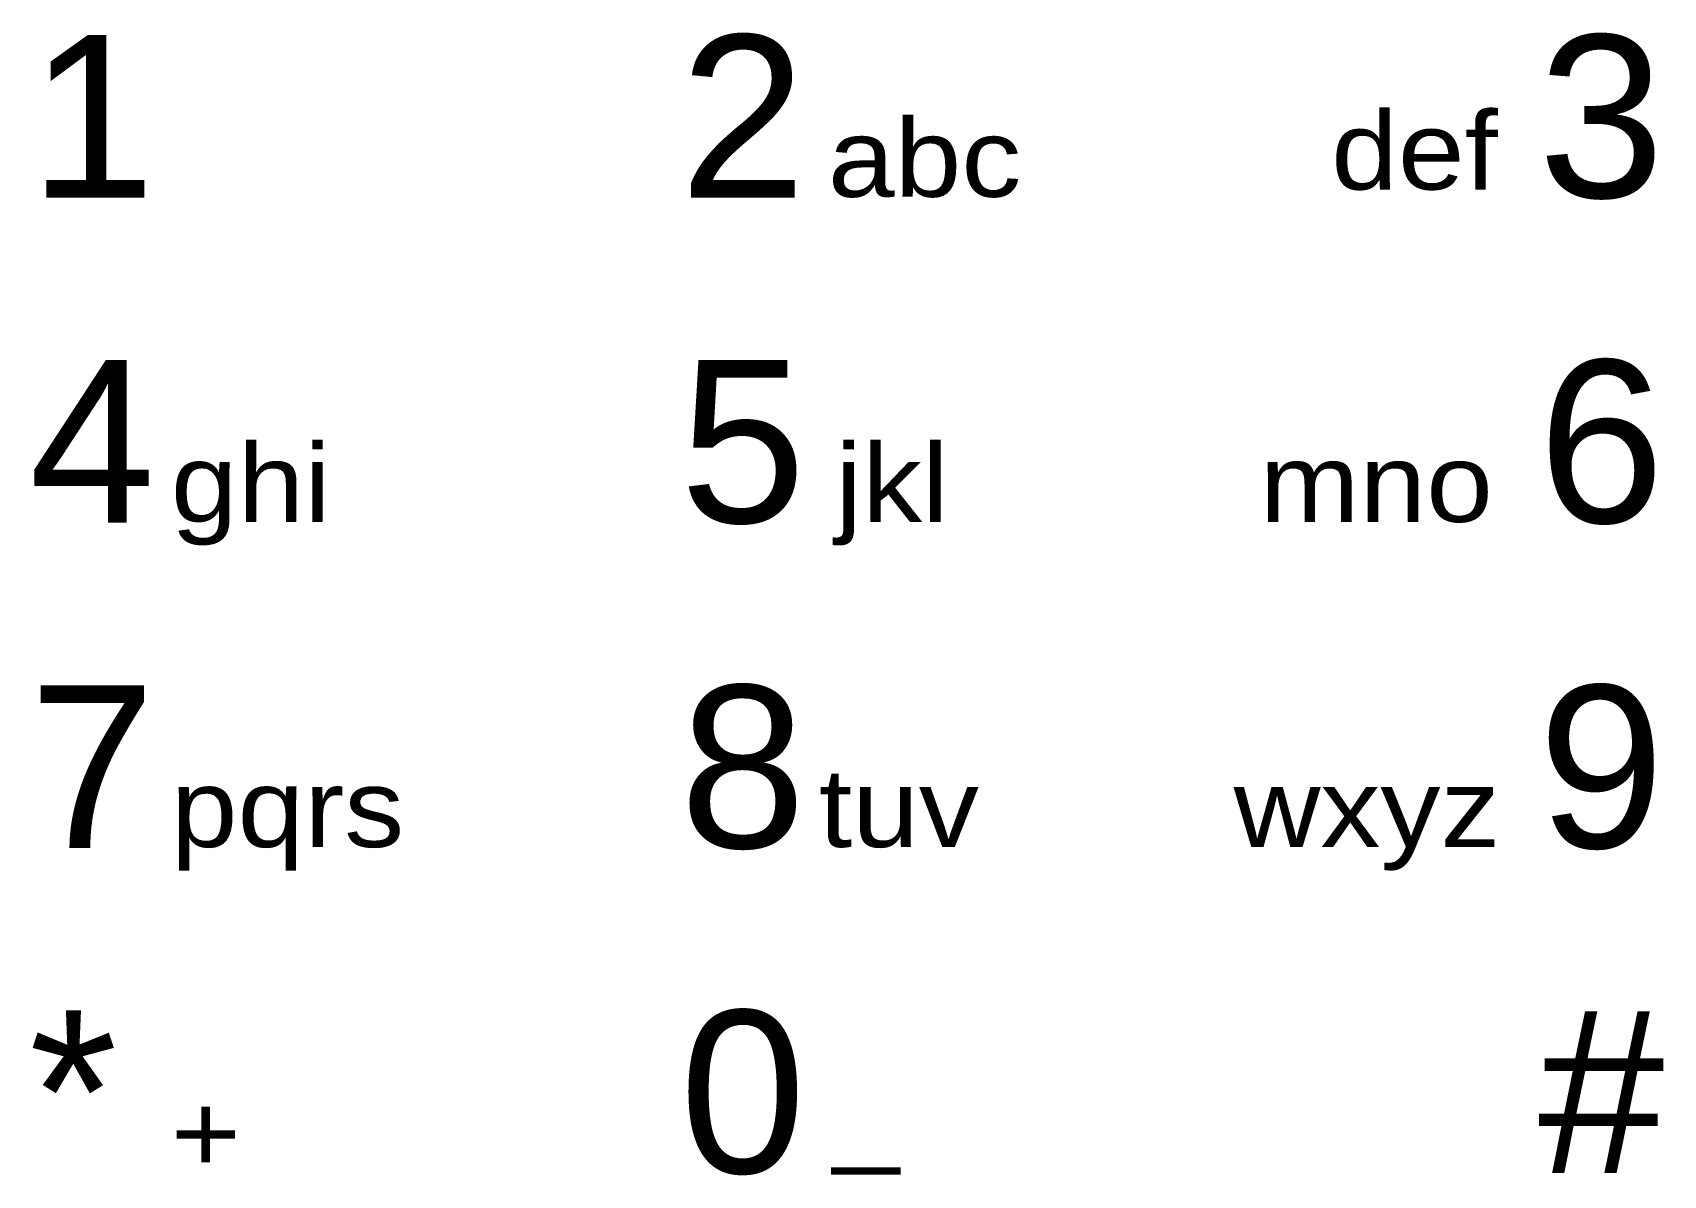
# Model space of a CAD drawing. Header units: inches. Extents: x 6.2 to 36.9, y 8.5 to 104.3.
# Drawn here: x 11.86 to 36.93, y 8.47 to 26.04 of the extents above; entities outside this region: 2.
import ezdxf
from ezdxf.enums import TextEntityAlignment as Align

# ---------------------------------------------------------------- set-up
doc = ezdxf.new("R2010")
doc.units = ezdxf.units.IN
doc.header["$MEASUREMENT"] = 0
doc.layers.add('tekst', color=7, linetype='Continuous', lineweight=30, true_color=0xffffff)
doc.styles.get("Standard").update_dxf_attribs({"font": 'swisse.ttf', "height": 1})

msp = doc.modelspace()

# ---------------------------------------------------------------- texts
at = {"layer": 'tekst'}
for s, height, width, p in [('N78', 1, 1.5, (6.037, 103.254, 15.1)), ('def', 1.2, 1.1, (31.819, 23.63, 15)), ('abc', 1.2, 1.1, (24.084, 23.518, 15)), ('ghi', 1.2, 1.1, (13.985, 18.519, 15)), ('jkl', 1.2, 1.1, (24.2, 18.519, 15)), ('mno', 1.2, 1.1, (30.718, 18.519, 15)), ('tuv', 1.2, 1.1, (23.945, 13.519, 15)), ('pqrs', 1.2, 1.1, (13.985, 13.519, 15)), ('wxyz', 1.2, 1.1, (30.322, 13.519, 15)), ('+', 1.2, 1.1, (13.985, 8.519, 15)), ('_', 1.2, 1.1, (24.158, 8.829, 15))]:
    msp.add_text(s, height=height, dxfattribs=dict(at, width=width)).set_placement(p)
at = {"layer": 'tekst', "width": 2}
msp.add_text('NOKIA', height=2, dxfattribs=at).set_placement((24.327, 48.768, 15.039), align=Align.CENTER)
at = {"layer": 'tekst'}
for s, p in [('1', (11.805, 23.506, 15.1)), ('2', (21.805, 23.506, 15.1)), ('3', (35, 23.506, 15.1)), ('4', (11.805, 18.506, 15.1)), ('5', (21.805, 18.506, 15.1)), ('6', (35, 18.506, 15.1)), ('8', (21.805, 13.506, 15.1)), ('9', (35, 13.506, 15.1)), ('7', (11.805, 13.506, 15.1)), ('0', (21.805, 8.506, 15.1)), ('*', (11.805, 8.506, 15.1)), ('#', (35, 8.506, 15.1))]:
    msp.add_text(s, height=2.5, dxfattribs=at).set_placement(p)

doc.saveas('drawing.dxf')
